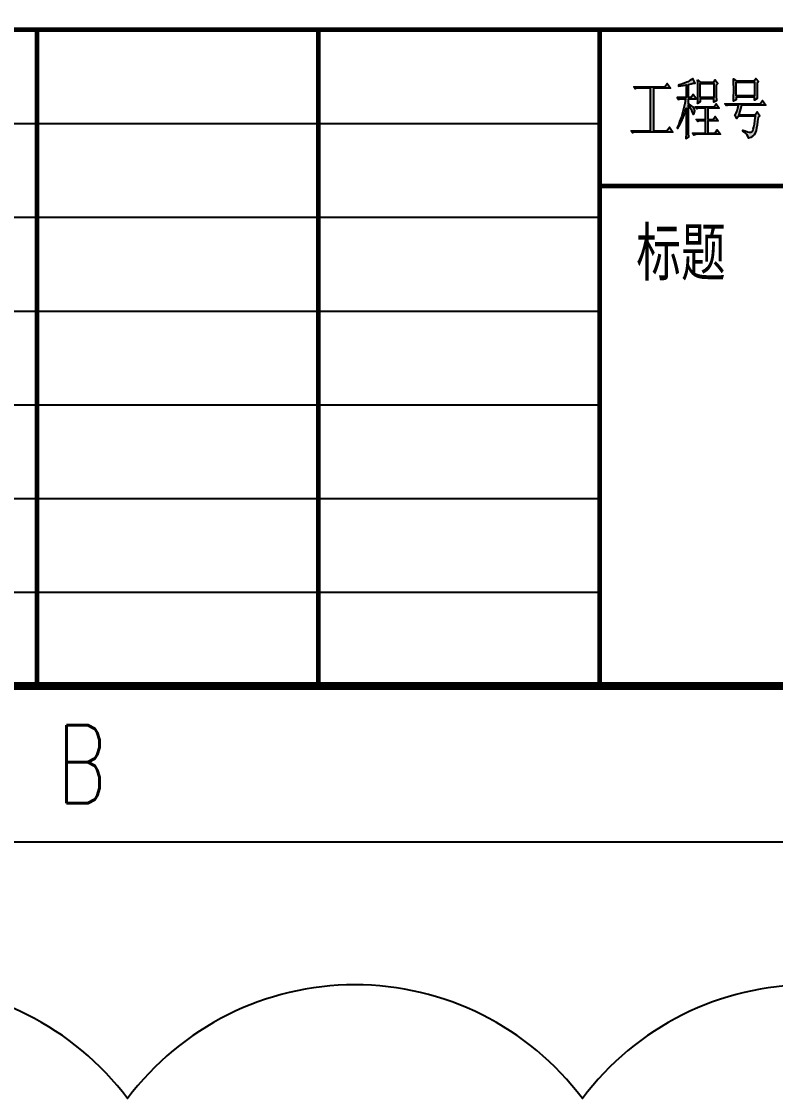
# Model space of a CAD drawing. Header units: inches. Extents: x 15 to 3191, y -520 to 602.
# Drawn here: x 690.9 to 739.2, y -8.7 to 60.2 of the extents above; entities that cross this region are included whole.
import ezdxf
from ezdxf.enums import TextEntityAlignment as Align

# ---------------------------------------------------------------- set-up
doc = ezdxf.new("R2010")
doc.units = ezdxf.units.IN
for name, color, linetype in [('1', 7, 'Continuous'), ('FEATURE_ANNOTATIONS', 1, 'Continuous'), ('LEGEND_BBOX', 1, 'Continuous'), ('图框', 4, 'Continuous')]:
    doc.layers.add(name, color=color, linetype=linetype)
doc.styles.add('HZ', font='txt_____.ttf', dxfattribs={"width": 0.7, "bigfont": 'HZTXT'})
doc.styles.add('宋体', font='SimSun.ttf', dxfattribs={"width": 0.7})

# ---------------------------------------------------------------- blocks, each defined once
blk = doc.blocks.new('tk1')
at = {"layer": '图框', "color": 1}
blk.add_line((0, 0), (-806, 0), dxfattribs=at)
at = {"layer": '图框'}
blk.add_line((10, -10), (-831, -10), dxfattribs=at)
at = {"layer": '图框', "style": 'HZ', "width": 0.7}
blk.add_text('B', height=5, dxfattribs=at).set_placement((-151.125, -7.5), align=Align.CENTER)

msp = doc.modelspace()

# ---------------------------------------------------------------- hatches: boundary and pattern name
at = {"layer": '1'}
h = msp.add_hatch(color=7, dxfattribs=at)
h.paths.add_polyline_path([(731.375, 55.955), (732.471, 55.955), (732.262, 56.254), (732.111, 56.04), (730.118, 56.04), (730.209, 55.908), (730.327, 55.946), (730.446, 55.955), (731.2, 55.955), (731.2, 53.223), (729.952, 53.223), (730.047, 53.09), (730.161, 53.128), (730.28, 53.138), (732.623, 53.138), (732.4, 53.455), (732.239, 53.223), (731.375, 53.223)])
h.paths.add_polyline_path([(733.628, 54.461), (733.624, 54.741), (733.624, 54.874), (733.718, 54.736), (733.79, 54.594), (733.846, 54.447), (733.861, 54.404), (733.922, 54.267), (733.989, 54.309), (733.998, 54.338), (734.027, 54.494), (733.984, 54.646), (733.975, 54.655), (733.899, 54.741), (733.794, 54.826), (733.662, 54.916), (733.624, 54.94), (733.624, 55.272), (734.117, 55.272), (733.927, 55.538), (733.799, 55.357), (733.624, 55.357), (733.624, 56.188), (733.794, 56.23), (733.922, 56.259), (734.017, 56.273), (734.046, 56.273), (733.894, 56.572), (733.823, 56.501), (733.718, 56.429), (733.581, 56.354), (733.51, 56.32), (733.372, 56.263), (733.249, 56.216), (733.13, 56.178), (733.021, 56.15), (732.983, 56.14), (732.983, 56.074), (733.145, 56.097), (733.277, 56.116), (733.391, 56.14), (733.477, 56.154), (733.477, 55.357), (732.893, 55.357), (732.983, 55.22), (733.088, 55.272), (733.439, 55.272), (733.42, 55.12), (733.391, 54.959), (733.353, 54.788), (733.311, 54.613), (733.263, 54.423), (733.22, 54.271), (733.173, 54.115), (733.121, 53.958), (733.059, 53.802), (732.997, 53.64), (732.931, 53.479), (732.903, 53.422), (732.926, 53.37), (733.078, 53.626), (733.149, 53.764), (733.216, 53.911), (733.277, 54.063), (733.339, 54.219), (733.396, 54.385), (733.448, 54.556), (733.477, 54.655), (733.472, 54.423), (733.472, 53.256), (733.467, 53.104), (733.467, 52.962), (733.462, 52.829), (733.462, 52.72), (733.638, 52.839), (733.638, 52.901), (733.633, 52.986), (733.633, 53.223), (733.628, 53.375)])
h.paths.add_polyline_path([(735.397, 56.14), (735.502, 56.24), (735.341, 56.472), (735.236, 56.32), (734.382, 56.32), (734.207, 56.472), (734.212, 56.297), (734.212, 56.297), (734.216, 56.116), (734.221, 55.941), (734.221, 55.561), (734.216, 55.381), (734.216, 55.206), (734.212, 55.03), (734.207, 54.973), (734.373, 55.073), (734.373, 55.272), (735.246, 55.272), (735.246, 55.054), (735.407, 55.139), (735.407, 55.239), (735.402, 55.372), (735.402, 55.538), (735.397, 55.742)])
h.paths.add_polyline_path([(734.373, 56.24), (735.246, 56.24), (735.246, 55.357), (734.373, 55.357)], flags=16)
h.paths.add_polyline_path([(734.871, 54.674), (735.582, 54.674), (735.397, 54.94), (735.269, 54.755), (734.055, 54.755), (734.15, 54.622), (734.254, 54.674), (734.719, 54.674), (734.719, 53.939), (734.126, 53.939), (734.221, 53.806), (734.326, 53.854), (734.719, 53.854), (734.719, 53.071), (733.884, 53.071), (733.975, 52.938), (734.093, 52.976), (734.207, 52.991), (735.668, 52.991), (735.469, 53.271), (735.326, 53.071), (734.871, 53.071), (734.871, 53.854), (735.526, 53.854), (735.341, 54.124), (735.213, 53.939), (734.871, 53.939)])
h.paths.add_polyline_path([(738.011, 55.69), (738.011, 56.254), (738.101, 56.373), (737.94, 56.572), (737.835, 56.406), (736.678, 56.406), (736.507, 56.539), (736.512, 56.368), (736.512, 56.192), (736.517, 56.012), (736.517, 55.652), (736.512, 55.471), (736.512, 55.296), (736.507, 55.13), (736.507, 55.12), (736.678, 55.206), (736.678, 55.372), (737.845, 55.372), (737.845, 55.187), (738.02, 55.291), (738.016, 55.386), (738.016, 55.519)])
h.paths.add_polyline_path([(736.678, 56.32), (737.845, 56.32), (737.845, 55.457), (736.678, 55.457)], flags=16)
h.paths.add_polyline_path([(737.02, 54.855), (738.571, 54.855), (738.357, 55.154), (738.205, 54.94), (735.957, 54.94), (736.052, 54.807), (736.156, 54.855), (736.82, 54.855), (736.782, 54.665), (736.74, 54.504), (736.726, 54.456), (736.65, 54.309), (736.588, 54.238), (736.726, 54.006), (736.83, 54.157), (737.902, 54.157), (737.873, 53.878), (737.84, 53.645), (737.807, 53.46), (737.769, 53.313), (737.731, 53.218), (737.692, 53.159), (737.613, 53.133), (737.513, 53.133), (737.39, 53.157), (737.243, 53.204), (737.11, 53.256), (737.1, 53.19), (737.243, 53.09), (737.352, 52.986), (737.423, 52.877), (737.456, 52.763), (737.461, 52.739), (737.603, 52.796), (737.707, 52.853), (737.731, 52.872), (737.826, 52.962), (737.892, 53.057), (737.921, 53.123), (737.949, 53.233), (737.983, 53.38), (738.016, 53.574), (738.049, 53.806), (738.077, 54.058), (738.196, 54.172), (738.02, 54.423), (737.892, 54.238), (736.854, 54.238)])

# ---------------------------------------------------------------- linework, layer by layer
at = {"layer": '1', "color": 7}
for p, q in [((665.932, 53.681), (727.932, 53.681)), ((673.932, 47.681), (727.932, 47.681)), ((665.932, 41.681), (727.932, 41.681)), ((673.932, 35.681), (727.932, 35.681)), ((665.932, 29.681), (727.932, 29.681)), ((665.932, 23.681), (727.932, 23.681)), ((845.932, 17.681), (665.932, 17.681))]:
    msp.add_line(p, q, dxfattribs=at)
at = {"layer": '1'}
msp.add_line((845.932, 17.681), (665.932, 17.681), dxfattribs=at)
at = {"layer": '1', "color": 7}
for points, const_width in [([(665.932, 17.681), (845.932, 17.681), (845.932, 91.681)], 0.5), ([(665.932, 59.681), (845.932, 59.681)], 0.3), ([(691.932, 59.681), (691.932, 17.681)], 0.3), ([(709.932, 59.681), (709.932, 17.681)], 0.3), ([(727.932, 59.681), (727.932, 17.681)], 0.3), ([(727.932, 49.681), (845.932, 49.681)], 0.3)]:
    msp.add_lwpolyline(points, dxfattribs=dict(at, const_width=const_width))
at = {"layer": '1', "color": 7, "const_width": 0.5}
msp.add_lwpolyline([(665.932, 75.681), (845.932, 75.681), (845.932, 17.681), (665.932, 17.681)], close=True, dxfattribs=at)
at = {"layer": '1', "color": 7}
for points in [[(733.846, 54.447), (733.861, 54.404), (733.922, 54.267), (733.989, 54.309), (733.998, 54.338), (734.027, 54.494), (733.984, 54.646), (733.975, 54.655), (733.899, 54.741), (733.794, 54.826), (733.662, 54.916), (733.624, 54.94), (733.624, 55.272), (734.117, 55.272), (733.927, 55.538), (733.799, 55.357), (733.624, 55.357), (733.624, 56.188), (733.794, 56.23), (733.922, 56.259), (734.017, 56.273), (734.046, 56.273), (733.894, 56.572), (733.823, 56.501), (733.718, 56.429), (733.581, 56.354), (733.51, 56.32), (733.372, 56.263), (733.249, 56.216), (733.13, 56.178), (733.021, 56.15), (732.983, 56.14), (732.983, 56.074), (733.145, 56.097), (733.277, 56.116), (733.391, 56.14), (733.477, 56.154), (733.477, 55.357), (732.893, 55.357), (732.983, 55.22), (733.088, 55.272), (733.439, 55.272), (733.42, 55.12), (733.391, 54.959), (733.353, 54.788), (733.311, 54.613), (733.263, 54.423), (733.22, 54.271), (733.173, 54.115), (733.121, 53.958), (733.059, 53.802), (732.997, 53.64), (732.931, 53.479), (732.903, 53.422), (732.926, 53.37), (733.078, 53.626), (733.149, 53.764), (733.216, 53.911), (733.277, 54.063), (733.339, 54.219), (733.396, 54.385), (733.448, 54.556), (733.477, 54.655), (733.472, 54.423), (733.472, 53.256), (733.467, 53.104), (733.467, 52.962), (733.462, 52.829), (733.462, 52.72), (733.638, 52.839), (733.638, 52.901), (733.633, 52.986), (733.633, 53.223), (733.628, 53.375), (733.628, 54.461), (733.624, 54.741), (733.624, 54.874), (733.718, 54.736), (733.79, 54.594)], [(736.678, 56.406), (737.835, 56.406), (737.94, 56.572), (738.101, 56.373), (738.011, 56.254), (738.011, 55.69), (738.016, 55.519), (738.016, 55.386), (738.02, 55.291), (737.845, 55.187), (737.845, 55.372), (736.678, 55.372), (736.678, 55.206), (736.507, 55.12), (736.507, 55.13), (736.512, 55.296), (736.512, 55.471), (736.517, 55.652), (736.517, 56.012), (736.512, 56.192), (736.512, 56.368), (736.507, 56.539)], [(730.28, 53.138), (730.161, 53.128), (730.047, 53.09), (729.952, 53.223), (731.2, 53.223), (731.2, 55.955), (730.446, 55.955), (730.327, 55.946), (730.209, 55.908), (730.118, 56.04), (732.111, 56.04), (732.262, 56.254), (732.471, 55.955), (731.375, 55.955), (731.375, 53.223), (732.239, 53.223), (732.4, 53.455), (732.623, 53.138)], [(734.373, 55.357), (734.373, 56.24), (735.246, 56.24), (735.246, 55.357)], [(736.678, 55.457), (736.678, 56.32), (737.845, 56.32), (737.845, 55.457)], [(736.052, 54.807), (735.957, 54.94), (738.205, 54.94), (738.357, 55.154), (738.571, 54.855), (737.02, 54.855), (736.854, 54.238), (737.892, 54.238), (738.02, 54.423), (738.196, 54.172), (738.077, 54.058), (738.049, 53.806), (738.016, 53.574), (737.983, 53.38), (737.949, 53.233), (737.921, 53.123), (737.892, 53.057), (737.826, 52.962), (737.731, 52.872), (737.707, 52.853), (737.603, 52.796), (737.461, 52.739), (737.456, 52.763), (737.423, 52.877), (737.352, 52.986), (737.243, 53.09), (737.1, 53.19), (737.11, 53.256), (737.243, 53.204), (737.39, 53.157), (737.513, 53.133), (737.613, 53.133), (737.684, 53.157), (737.693, 53.161), (737.731, 53.218), (737.769, 53.313), (737.807, 53.46), (737.84, 53.645), (737.873, 53.878), (737.902, 54.157), (736.83, 54.157), (736.726, 54.006), (736.588, 54.238), (736.65, 54.309), (736.726, 54.456), (736.74, 54.504), (736.782, 54.665), (736.82, 54.855), (736.156, 54.855)], [(734.871, 53.939), (735.213, 53.939), (735.341, 54.124), (735.526, 53.854), (734.871, 53.854), (734.871, 53.071), (735.326, 53.071), (735.469, 53.271), (735.668, 52.991), (734.207, 52.991), (734.093, 52.976), (733.975, 52.938), (733.884, 53.071), (734.719, 53.071), (734.719, 53.854), (734.326, 53.854), (734.221, 53.806), (734.126, 53.939), (734.719, 53.939), (734.719, 54.674), (734.254, 54.674), (734.15, 54.622), (734.055, 54.755), (735.269, 54.755), (735.397, 54.94), (735.582, 54.674), (734.871, 54.674)]]:
    msp.add_lwpolyline(points, close=True, dxfattribs=at)
for points in [[(734.212, 56.297), (734.207, 56.472)], [(734.207, 56.472), (734.382, 56.32), (735.236, 56.32), (735.341, 56.472), (735.502, 56.24), (735.397, 56.14), (735.397, 55.742), (735.402, 55.538), (735.402, 55.372), (735.407, 55.239), (735.407, 55.139), (735.246, 55.054), (735.246, 55.272), (734.373, 55.272), (734.373, 55.073), (734.207, 54.973), (734.212, 55.03), (734.216, 55.206), (734.216, 55.381), (734.221, 55.561), (734.221, 55.941), (734.216, 56.116), (734.212, 56.297)]]:
    msp.add_lwpolyline(points, dxfattribs=at)
at = {"layer": 'FEATURE_ANNOTATIONS', "color": 1}
msp.add_lwpolyline([(755.932, -8.719, 0.5), (726.832, -8.719, 0.5), (697.732, -8.719, 0.5), (668.632, -8.719, 0.5), (639.532, -8.719, 0.5), (639.532, 17.681, 0.5), (639.532, 44.081, 0.5), (639.532, 70.481, 0.5), (639.532, 96.881, 0.5), (639.532, 123.281, 0.5), (639.532, 149.681, 0.5), (639.532, 176.081, 0.5), (668.632, 176.081, 0.5), (697.732, 176.081, 0.5), (726.832, 176.081, 0.5), (755.932, 176.081, 0.5)], format="xyb", dxfattribs=at)
at = {"layer": 'LEGEND_BBOX', "color": 1}
msp.add_lwpolyline([(665.932, 17.681), (845.932, 17.681), (845.932, 149.681), (665.932, 149.681)], close=True, dxfattribs=at)
at = {"layer": '图框'}
msp.add_line((845.932, 17.681), (665.932, 17.681), dxfattribs=at)

# ---------------------------------------------------------------- block references
at = {"linetype": 'Continuous'}
msp.add_blockref('tk1', (845.932, 17.681), dxfattribs=at)

# ---------------------------------------------------------------- texts
at = {"layer": '1', "color": 7, "style": '宋体', "width": 0.7}
msp.add_text('标题', height=3, dxfattribs=at).set_placement((730.283, 43.956))

doc.saveas('drawing.dxf')
